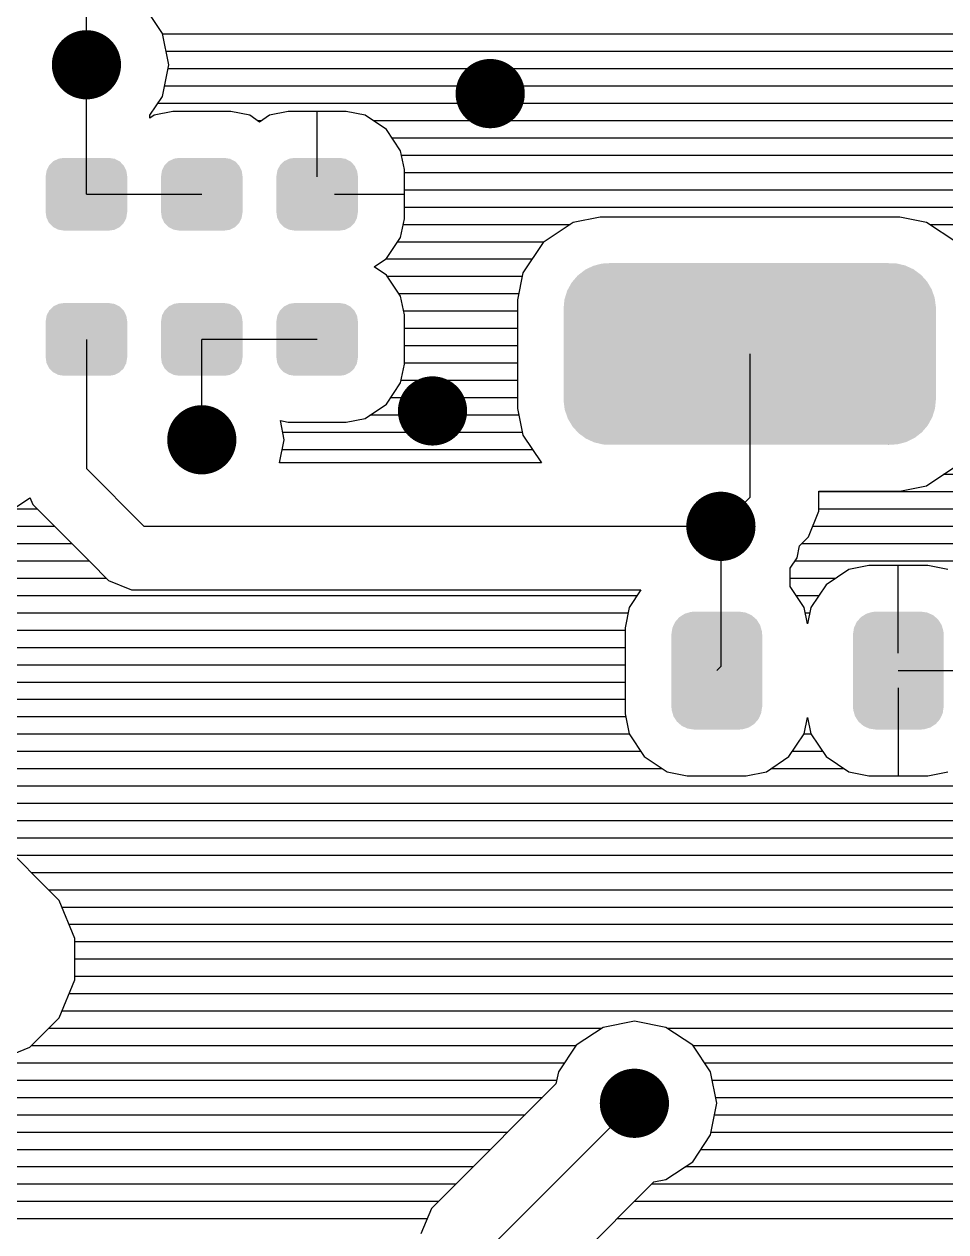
# Model space of a CAD drawing. Extents: x 295 to 953, y 10 to 290.
# Drawn here: x 679.37 to 702.71, y 136.09 to 166.66 of the extents above; entities that cross this region are included whole.
import ezdxf

# ---------------------------------------------------------------- set-up
doc = ezdxf.new("R2010")
doc.units = 0
doc.header["$LTSCALE"] = 5
doc.header["$MEASUREMENT"] = 0
doc.layers.get('0').update_dxf_attribs({"linetype": 'CONTINUOUS', "lineweight": 25})
doc.layers.add('DV-PEI-A6_BOT', color=7, linetype='CONTINUOUS')

msp = doc.modelspace()

# ---------------------------------------------------------------- linework, layer by layer
at = {"const_width": 0.876}
for points in [[(681.389, 165.63, -1), (680.513, 165.63, -1)], [(691.613, 164.9, -1), (690.736, 164.9, -1)], [(690.152, 156.867, -1), (689.276, 156.867, -1)], [(684.31, 156.137, -1), (683.434, 156.137, -1)], [(697.455, 153.946, -1), (696.578, 153.946, -1)], [(695.264, 139.341, -1), (694.388, 139.341, -1)]]:
    msp.add_lwpolyline(points, format="xyb", close=True, dxfattribs=at)
for points in [[(681.67, 163.249), (681.642, 163.253), (680.237, 163.249), (680.246, 163.253)], [(681.642, 163.253), (681.526, 163.273), (680.246, 163.253), (680.375, 163.273)], [(684.591, 163.249), (684.563, 163.253), (683.158, 163.249), (683.167, 163.253)], [(684.563, 163.253), (684.447, 163.273), (683.167, 163.253), (683.296, 163.273)], [(687.512, 163.249), (687.484, 163.253), (686.079, 163.249), (686.088, 163.253)], [(687.484, 163.253), (687.368, 163.273), (686.088, 163.253), (686.217, 163.273)], [(681.963, 162.944), (681.956, 162.958), (679.941, 162.944), (679.943, 162.958)], [(681.956, 162.958), (681.9, 163.075), (679.943, 162.958), (680.004, 163.075)], [(681.9, 163.075), (681.888, 163.088), (680.004, 163.075), (680.01, 163.088)], [(681.888, 163.088), (681.799, 163.18), (680.01, 163.088), (680.106, 163.18)], [(681.799, 163.18), (681.782, 163.19), (680.106, 163.18), (680.115, 163.19)], [(681.782, 163.19), (681.67, 163.249), (680.115, 163.19), (680.237, 163.249)], [(684.884, 162.944), (684.877, 162.958), (682.862, 162.944), (682.864, 162.958)], [(684.877, 162.958), (684.821, 163.075), (682.864, 162.958), (682.925, 163.075)], [(684.821, 163.075), (684.809, 163.088), (682.925, 163.075), (682.931, 163.088)], [(684.809, 163.088), (684.72, 163.18), (682.931, 163.088), (683.027, 163.18)], [(684.72, 163.18), (684.703, 163.19), (683.027, 163.18), (683.036, 163.19)], [(684.703, 163.19), (684.591, 163.249), (683.036, 163.19), (683.158, 163.249)], [(687.805, 162.944), (687.798, 162.958), (685.783, 162.944), (685.785, 162.958)], [(687.798, 162.958), (687.742, 163.075), (685.785, 162.958), (685.846, 163.075)], [(687.742, 163.075), (687.73, 163.088), (685.846, 163.075), (685.852, 163.088)], [(687.73, 163.088), (687.641, 163.18), (685.852, 163.088), (685.948, 163.18)], [(687.641, 163.18), (687.624, 163.19), (685.948, 163.18), (685.957, 163.19)], [(687.624, 163.19), (687.512, 163.249), (685.957, 163.19), (686.079, 163.249)], [(681.985, 161.891), (681.985, 162.814), (679.917, 161.891), (679.917, 162.814)], [(681.982, 162.814), (681.963, 162.944), (679.92, 162.814), (679.941, 162.944)], [(684.906, 161.891), (684.906, 162.814), (682.838, 161.891), (682.838, 162.814)], [(684.903, 162.814), (684.884, 162.944), (682.841, 162.814), (682.862, 162.944)], [(687.827, 161.891), (687.827, 162.814), (685.759, 161.891), (685.759, 162.814)], [(687.824, 162.814), (687.805, 162.944), (685.762, 162.814), (685.783, 162.944)], [(681.961, 161.762), (681.982, 161.891), (679.938, 161.762), (679.92, 161.891)], [(681.959, 161.747), (681.961, 161.762), (679.945, 161.747), (679.938, 161.762)], [(681.898, 161.63), (681.959, 161.747), (680.001, 161.63), (679.945, 161.747)], [(684.882, 161.762), (684.903, 161.891), (682.859, 161.762), (682.841, 161.891)], [(684.88, 161.747), (684.882, 161.762), (682.866, 161.747), (682.859, 161.762)], [(684.819, 161.63), (684.88, 161.747), (682.922, 161.63), (682.866, 161.747)], [(687.803, 161.762), (687.824, 161.891), (685.78, 161.762), (685.762, 161.891)], [(687.801, 161.747), (687.803, 161.762), (685.787, 161.747), (685.78, 161.762)], [(687.74, 161.63), (687.801, 161.747), (685.843, 161.63), (685.787, 161.747)], [(681.892, 161.618), (681.898, 161.63), (680.013, 161.618), (680.001, 161.63)], [(681.796, 161.525), (681.892, 161.618), (680.103, 161.525), (680.013, 161.618)], [(681.787, 161.516), (681.796, 161.525), (680.12, 161.516), (680.103, 161.525)], [(681.665, 161.457), (681.787, 161.516), (680.232, 161.457), (680.12, 161.516)], [(681.656, 161.452), (681.665, 161.457), (680.259, 161.452), (680.232, 161.457)], [(681.526, 161.433), (681.656, 161.452), (680.375, 161.433), (680.259, 161.452)], [(684.813, 161.618), (684.819, 161.63), (682.934, 161.618), (682.922, 161.63)], [(684.717, 161.525), (684.813, 161.618), (683.024, 161.525), (682.934, 161.618)], [(684.708, 161.516), (684.717, 161.525), (683.041, 161.516), (683.024, 161.525)], [(684.586, 161.457), (684.708, 161.516), (683.153, 161.457), (683.041, 161.516)], [(684.577, 161.452), (684.586, 161.457), (683.18, 161.452), (683.153, 161.457)], [(684.447, 161.433), (684.577, 161.452), (683.296, 161.433), (683.18, 161.452)], [(687.734, 161.618), (687.74, 161.63), (685.855, 161.618), (685.843, 161.63)], [(687.638, 161.525), (687.734, 161.618), (685.945, 161.525), (685.855, 161.618)], [(687.629, 161.516), (687.638, 161.525), (685.962, 161.516), (685.945, 161.525)], [(687.507, 161.457), (687.629, 161.516), (686.074, 161.457), (685.962, 161.516)], [(687.498, 161.452), (687.507, 161.457), (686.101, 161.452), (686.074, 161.457)], [(687.368, 161.433), (687.498, 161.452), (686.217, 161.433), (686.101, 161.452)], [(701.896, 160.452), (701.71, 160.537), (693.604, 160.452), (693.776, 160.537)], [(701.71, 160.537), (701.685, 160.549), (693.776, 160.537), (693.819, 160.549)], [(701.685, 160.549), (701.481, 160.597), (693.819, 160.549), (694, 160.597)], [(701.481, 160.597), (701.46, 160.602), (694, 160.597), (694.083, 160.602)], [(701.46, 160.602), (701.228, 160.609), (694.083, 160.602), (694.199, 160.609)], [(694.265, 160.609), (694.231, 160.611), (694.199, 160.609), (694.231, 160.611)], [(702.237, 160.143), (702.103, 160.292), (693.26, 160.143), (693.387, 160.292)], [(702.103, 160.292), (702.082, 160.314), (693.387, 160.292), (693.416, 160.314)], [(702.082, 160.314), (701.919, 160.434), (693.416, 160.314), (693.569, 160.434)], [(701.919, 160.434), (701.896, 160.452), (693.569, 160.434), (693.604, 160.452)], [(702.431, 159.724), (702.366, 159.912), (693.066, 159.724), (693.124, 159.912)], [(702.366, 159.912), (702.355, 159.943), (693.124, 159.912), (693.141, 159.943)], [(702.355, 159.943), (702.254, 160.115), (693.141, 159.943), (693.236, 160.115)], [(702.254, 160.115), (702.237, 160.143), (693.236, 160.115), (693.26, 160.143)], [(681.642, 159.579), (681.526, 159.598), (680.246, 159.579), (680.375, 159.598)], [(684.563, 159.579), (684.447, 159.598), (683.167, 159.579), (683.296, 159.598)], [(687.484, 159.579), (687.368, 159.598), (686.088, 159.579), (686.217, 159.598)], [(702.461, 159.494), (702.435, 159.691), (693.036, 159.494), (693.055, 159.691)], [(702.435, 159.691), (702.431, 159.724), (693.055, 159.691), (693.066, 159.724)], [(681.963, 159.269), (681.956, 159.284), (679.941, 159.269), (679.943, 159.284)], [(681.956, 159.284), (681.9, 159.401), (679.943, 159.284), (680.004, 159.401)], [(681.9, 159.401), (681.888, 159.413), (680.004, 159.401), (680.01, 159.413)], [(681.888, 159.413), (681.799, 159.506), (680.01, 159.413), (680.106, 159.506)], [(681.799, 159.506), (681.782, 159.515), (680.106, 159.506), (680.115, 159.515)], [(681.782, 159.515), (681.67, 159.574), (680.115, 159.515), (680.237, 159.574)], [(681.67, 159.574), (681.642, 159.579), (680.237, 159.574), (680.246, 159.579)], [(684.884, 159.269), (684.877, 159.284), (682.862, 159.269), (682.864, 159.284)], [(684.877, 159.284), (684.821, 159.401), (682.864, 159.284), (682.925, 159.401)], [(684.821, 159.401), (684.809, 159.413), (682.925, 159.401), (682.931, 159.413)], [(684.809, 159.413), (684.72, 159.506), (682.931, 159.413), (683.027, 159.506)], [(684.72, 159.506), (684.703, 159.515), (683.027, 159.506), (683.036, 159.515)], [(684.703, 159.515), (684.591, 159.574), (683.036, 159.515), (683.158, 159.574)], [(684.591, 159.574), (684.563, 159.579), (683.158, 159.574), (683.167, 159.579)], [(687.805, 159.269), (687.798, 159.284), (685.783, 159.269), (685.785, 159.284)], [(687.798, 159.284), (687.742, 159.401), (685.785, 159.284), (685.846, 159.401)], [(687.742, 159.401), (687.73, 159.413), (685.846, 159.401), (685.852, 159.413)], [(687.73, 159.413), (687.641, 159.506), (685.852, 159.413), (685.948, 159.506)], [(687.641, 159.506), (687.624, 159.515), (685.948, 159.506), (685.957, 159.515)], [(687.624, 159.515), (687.512, 159.574), (685.957, 159.515), (686.079, 159.574)], [(687.512, 159.574), (687.484, 159.579), (686.079, 159.574), (686.088, 159.579)], [(702.461, 159.461), (702.461, 159.494), (693.032, 159.461), (693.036, 159.494)], [(702.461, 159.458), (702.461, 159.461), (693.032, 159.458), (693.032, 159.461)], [(702.461, 157.162), (702.461, 159.458), (693.032, 157.162), (693.032, 159.458)], [(681.985, 158.217), (681.985, 159.14), (679.917, 158.217), (679.917, 159.14)], [(681.982, 159.14), (681.963, 159.269), (679.92, 159.14), (679.941, 159.269)], [(684.906, 158.217), (684.906, 159.14), (682.838, 158.217), (682.838, 159.14)], [(684.903, 159.14), (684.884, 159.269), (682.841, 159.14), (682.862, 159.269)], [(687.827, 158.217), (687.827, 159.14), (685.759, 158.217), (685.759, 159.14)], [(687.824, 159.14), (687.805, 159.269), (685.762, 159.14), (685.783, 159.269)], [(681.961, 158.087), (681.982, 158.217), (679.938, 158.087), (679.92, 158.217)], [(681.959, 158.072), (681.961, 158.087), (679.945, 158.072), (679.938, 158.087)], [(681.898, 157.955), (681.959, 158.072), (680.001, 157.955), (679.945, 158.072)], [(684.882, 158.087), (684.903, 158.217), (682.859, 158.087), (682.841, 158.217)], [(684.88, 158.072), (684.882, 158.087), (682.866, 158.072), (682.859, 158.087)], [(684.819, 157.955), (684.88, 158.072), (682.922, 157.955), (682.866, 158.072)], [(687.803, 158.087), (687.824, 158.217), (685.78, 158.087), (685.762, 158.217)], [(687.801, 158.072), (687.803, 158.087), (685.787, 158.072), (685.78, 158.087)], [(687.74, 157.955), (687.801, 158.072), (685.843, 157.955), (685.787, 158.072)], [(681.892, 157.943), (681.898, 157.955), (680.013, 157.943), (680.001, 157.955)], [(681.796, 157.85), (681.892, 157.943), (680.103, 157.85), (680.013, 157.943)], [(681.787, 157.841), (681.796, 157.85), (680.12, 157.841), (680.103, 157.85)], [(681.665, 157.782), (681.787, 157.841), (680.232, 157.782), (680.12, 157.841)], [(681.656, 157.777), (681.665, 157.782), (680.259, 157.777), (680.232, 157.782)], [(681.526, 157.758), (681.656, 157.777), (680.375, 157.758), (680.259, 157.777)], [(684.813, 157.943), (684.819, 157.955), (682.934, 157.943), (682.922, 157.955)], [(684.717, 157.85), (684.813, 157.943), (683.024, 157.85), (682.934, 157.943)], [(684.708, 157.841), (684.717, 157.85), (683.041, 157.841), (683.024, 157.85)], [(684.586, 157.782), (684.708, 157.841), (683.153, 157.782), (683.041, 157.841)], [(684.577, 157.777), (684.586, 157.782), (683.18, 157.777), (683.153, 157.782)], [(684.447, 157.758), (684.577, 157.777), (683.296, 157.758), (683.18, 157.777)], [(687.734, 157.943), (687.74, 157.955), (685.855, 157.943), (685.843, 157.955)], [(687.638, 157.85), (687.734, 157.943), (685.945, 157.85), (685.855, 157.943)], [(687.629, 157.841), (687.638, 157.85), (685.962, 157.841), (685.945, 157.85)], [(687.507, 157.782), (687.629, 157.841), (686.074, 157.782), (685.962, 157.841)], [(687.498, 157.777), (687.507, 157.782), (686.101, 157.777), (686.074, 157.782)], [(687.368, 157.758), (687.498, 157.777), (686.217, 157.758), (686.101, 157.777)], [(702.461, 157.159), (702.461, 157.162), (693.032, 157.159), (693.032, 157.162)], [(702.458, 157.125), (702.461, 157.159), (693.033, 157.125), (693.032, 157.159)], [(702.438, 156.929), (702.458, 157.125), (693.058, 156.929), (693.033, 157.125)], [(702.428, 156.896), (702.438, 156.929), (693.063, 156.896), (693.058, 156.929)], [(702.369, 156.708), (702.428, 156.896), (693.128, 156.708), (693.063, 156.896)], [(702.352, 156.677), (702.369, 156.708), (693.138, 156.677), (693.128, 156.708)], [(702.257, 156.505), (702.352, 156.677), (693.24, 156.505), (693.138, 156.677)], [(702.234, 156.477), (702.257, 156.505), (693.256, 156.477), (693.24, 156.505)], [(702.107, 156.328), (702.234, 156.477), (693.39, 156.328), (693.256, 156.477)], [(702.077, 156.305), (702.107, 156.328), (693.411, 156.305), (693.39, 156.328)], [(701.924, 156.186), (702.077, 156.305), (693.574, 156.186), (693.411, 156.305)], [(701.889, 156.168), (701.924, 156.186), (693.598, 156.168), (693.574, 156.186)], [(701.717, 156.082), (701.889, 156.168), (693.783, 156.082), (693.598, 156.168)], [(701.674, 156.071), (701.717, 156.082), (693.808, 156.071), (693.783, 156.082)], [(701.493, 156.023), (701.674, 156.071), (694.013, 156.023), (693.808, 156.071)], [(701.411, 156.018), (701.493, 156.023), (694.033, 156.018), (694.013, 156.023)], [(701.294, 156.011), (701.411, 156.018), (694.265, 156.011), (694.033, 156.018)], [(701.262, 156.009), (701.294, 156.011), (701.262, 156.009), (701.228, 156.011)], [(697.92, 151.587), (697.85, 151.648), (695.911, 151.587), (695.965, 151.648)], [(697.85, 151.648), (697.797, 151.694), (695.965, 151.648), (696.038, 151.694)], [(697.797, 151.694), (697.708, 151.735), (696.038, 151.694), (696.103, 151.735)], [(697.708, 151.735), (697.648, 151.763), (696.103, 151.735), (696.199, 151.763)], [(697.648, 151.763), (697.531, 151.78), (696.199, 151.763), (696.26, 151.78)], [(697.531, 151.78), (697.495, 151.786), (696.26, 151.78), (696.336, 151.786)], [(697.487, 151.787), (697.487, 151.79), (696.336, 151.787), (696.336, 151.79)], [(697.495, 151.786), (697.487, 151.787), (696.336, 151.786), (696.336, 151.787)], [(702.518, 151.587), (702.448, 151.648), (700.509, 151.587), (700.562, 151.648)], [(702.448, 151.648), (702.395, 151.694), (700.562, 151.648), (700.636, 151.694)], [(702.395, 151.694), (702.306, 151.735), (700.636, 151.694), (700.701, 151.735)], [(702.306, 151.735), (702.246, 151.763), (700.701, 151.735), (700.797, 151.763)], [(702.246, 151.763), (702.128, 151.78), (700.797, 151.763), (700.858, 151.78)], [(702.128, 151.78), (702.092, 151.786), (700.858, 151.78), (700.933, 151.786)], [(702.084, 151.787), (702.084, 151.79), (700.933, 151.787), (700.933, 151.79)], [(702.092, 151.786), (702.084, 151.787), (700.933, 151.786), (700.933, 151.787)], [(698.054, 151.292), (698.029, 151.377), (695.775, 151.292), (695.788, 151.377)], [(698.029, 151.377), (698.008, 151.449), (695.788, 151.377), (695.821, 151.449)], [(698.008, 151.449), (697.96, 151.525), (695.821, 151.449), (695.857, 151.525)], [(697.96, 151.525), (697.92, 151.587), (695.857, 151.525), (695.911, 151.587)], [(702.651, 151.292), (702.627, 151.377), (700.373, 151.292), (700.385, 151.377)], [(702.627, 151.377), (702.606, 151.449), (700.385, 151.377), (700.419, 151.449)], [(702.606, 151.449), (702.557, 151.525), (700.419, 151.449), (700.454, 151.525)], [(702.557, 151.525), (702.518, 151.587), (700.454, 151.525), (700.509, 151.587)], [(698.062, 149.375), (698.062, 151.215), (695.76, 149.375), (695.76, 151.215)], [(698.059, 151.215), (698.054, 151.292), (695.763, 151.215), (695.775, 151.292)], [(702.66, 149.375), (702.66, 151.215), (700.358, 149.375), (700.358, 151.215)], [(702.657, 151.215), (702.651, 151.292), (700.361, 151.215), (700.373, 151.292)], [(698.048, 149.298), (698.059, 149.375), (695.769, 149.298), (695.763, 149.375)], [(698.035, 149.213), (698.048, 149.298), (695.793, 149.213), (695.769, 149.298)], [(698.002, 149.14), (698.035, 149.213), (695.814, 149.14), (695.793, 149.213)], [(702.645, 149.298), (702.657, 149.375), (700.367, 149.298), (700.361, 149.375)], [(702.633, 149.213), (702.645, 149.298), (700.391, 149.213), (700.367, 149.298)], [(702.599, 149.14), (702.633, 149.213), (700.412, 149.14), (700.391, 149.213)], [(697.966, 149.064), (698.002, 149.14), (695.863, 149.064), (695.814, 149.14)], [(697.912, 149.003), (697.966, 149.064), (695.902, 149.003), (695.863, 149.064)], [(697.859, 148.941), (697.912, 149.003), (695.972, 148.941), (695.902, 149.003)], [(697.786, 148.895), (697.859, 148.941), (696.026, 148.895), (695.972, 148.941)], [(697.721, 148.853), (697.786, 148.895), (696.115, 148.853), (696.026, 148.895)], [(702.564, 149.064), (702.599, 149.14), (700.461, 149.064), (700.412, 149.14)], [(702.51, 149.003), (702.564, 149.064), (700.5, 149.003), (700.461, 149.064)], [(702.456, 148.941), (702.51, 149.003), (700.57, 148.941), (700.5, 149.003)], [(702.383, 148.895), (702.456, 148.941), (700.623, 148.895), (700.57, 148.941)], [(702.318, 148.853), (702.383, 148.895), (700.713, 148.853), (700.623, 148.895)], [(697.627, 148.826), (697.721, 148.853), (696.174, 148.826), (696.115, 148.853)], [(697.563, 148.808), (697.627, 148.826), (696.297, 148.808), (696.174, 148.826)], [(697.487, 148.802), (697.563, 148.808), (696.334, 148.802), (696.297, 148.808)], [(697.487, 148.802), (697.487, 148.802), (696.336, 148.802), (696.334, 148.802)], [(697.487, 148.799), (697.487, 148.802), (696.336, 148.799), (696.336, 148.802)], [(702.224, 148.826), (702.318, 148.853), (700.772, 148.826), (700.713, 148.853)], [(702.161, 148.808), (702.224, 148.826), (700.895, 148.808), (700.772, 148.826)], [(702.084, 148.802), (702.161, 148.808), (700.932, 148.802), (700.895, 148.808)], [(702.084, 148.802), (702.084, 148.802), (700.933, 148.802), (700.932, 148.802)], [(702.084, 148.799), (702.084, 148.802), (700.933, 148.799), (700.933, 148.802)]]:
    msp.add_solid(points)
at = {"layer": 'DV-PEI-A6_BOT'}
for p, q in [((680.951, 165.63), (680.951, 171.823)), ((682.879, 166.425), (682.557, 166.904)), ((683.037, 165.63), (682.879, 166.425)), ((718.889, 166.401), (682.885, 166.401)), ((718.451, 165.963), (682.972, 165.963)), ((680.951, 162.353), (680.951, 165.63)), ((682.879, 164.83), (683.037, 165.63)), ((718.176, 165.525), (683.019, 165.525)), ((718.048, 165.087), (682.931, 165.087)), ((682.557, 164.351), (682.879, 164.83)), ((718.048, 164.649), (682.762, 164.649)), ((682.663, 164.351), (682.557, 164.28)), ((682.557, 164.28), (682.557, 164.351)), ((683.142, 164.444), (682.663, 164.351)), ((684.608, 164.444), (683.142, 164.444)), ((685.087, 164.351), (684.608, 164.444)), ((685.332, 164.181), (685.087, 164.351)), ((685.379, 164.21), (685.292, 164.21)), ((685.584, 164.351), (685.332, 164.181)), ((686.063, 164.444), (685.584, 164.351)), ((687.529, 164.444), (686.063, 164.444)), ((686.793, 162.791), (686.793, 164.444)), ((688.008, 164.351), (687.529, 164.444)), ((688.546, 163.988), (688.008, 164.351)), ((718.048, 164.21), (688.213, 164.21)), ((688.902, 163.451), (688.546, 163.988)), ((717.761, 163.772), (688.692, 163.772)), ((689.001, 162.978), (688.902, 163.451)), ((717.528, 163.334), (688.925, 163.334)), ((689.001, 161.733), (689.001, 162.978)), ((717.452, 162.896), (689.001, 162.896)), ((680.951, 162.353), (683.872, 162.353)), ((687.231, 162.353), (689.001, 162.353)), ((717.452, 162.458), (689.001, 162.458)), ((688.902, 161.26), (689.001, 161.733)), ((717.452, 162.02), (689.001, 162.02)), ((693.955, 161.774), (693.278, 161.64)), ((701.544, 161.774), (693.955, 161.774)), ((702.222, 161.64), (701.544, 161.774)), ((693.196, 161.581), (688.972, 161.581)), ((693.278, 161.64), (692.512, 161.132)), ((702.987, 161.132), (702.222, 161.64)), ((704.88, 161.581), (702.303, 161.581)), ((688.546, 160.723), (688.902, 161.26)), ((692.536, 161.143), (688.826, 161.143)), ((692.512, 161.132), (691.998, 160.361)), ((688.236, 160.518), (688.546, 160.723)), ((688.546, 160.308), (688.236, 160.518)), ((692.232, 160.705), (688.522, 160.705)), ((688.902, 159.77), (688.546, 160.308)), ((691.981, 160.267), (688.575, 160.267)), ((691.998, 160.361), (691.864, 159.683)), ((691.893, 159.829), (688.867, 159.829)), ((689.001, 159.297), (688.902, 159.77)), ((691.864, 159.683), (691.864, 156.931)), ((691.864, 159.391), (688.978, 159.391)), ((689.001, 158.053), (689.001, 159.297)), ((680.951, 158.678), (680.951, 155.406)), ((686.793, 158.678), (683.872, 158.678)), ((683.872, 156.137), (683.872, 158.678)), ((691.864, 158.953), (689.001, 158.953)), ((691.864, 158.514), (689.001, 158.514)), ((691.864, 158.076), (689.001, 158.076)), ((697.747, 158.31), (697.747, 154.676)), ((688.902, 157.58), (689.001, 158.053)), ((688.546, 157.042), (688.902, 157.58)), ((691.864, 157.638), (688.919, 157.638)), ((691.864, 157.2), (688.651, 157.2)), ((688.008, 156.68), (688.546, 157.042)), ((691.864, 156.931), (691.998, 156.254)), ((685.958, 156.137), (685.864, 156.627)), ((685.864, 156.627), (686.063, 156.587)), ((686.063, 156.587), (687.529, 156.587)), ((687.529, 156.587), (688.008, 156.68)), ((691.899, 156.762), (688.131, 156.762)), ((691.986, 156.324), (685.922, 156.324)), ((691.998, 156.254), (692.471, 155.553)), ((685.841, 155.553), (685.958, 156.137)), ((692.244, 155.886), (685.911, 155.886)), ((680.951, 155.406), (682.411, 153.946)), ((692.471, 155.553), (685.841, 155.553)), ((702.222, 154.974), (702.987, 155.488)), ((704.541, 155.255), (702.642, 155.255)), ((699.499, 154.326), (699.499, 154.84)), ((699.499, 154.84), (701.544, 154.84)), ((706.948, 154.816), (699.499, 154.816)), ((701.544, 154.84), (702.222, 154.974)), ((678.83, 154.209), (679.508, 154.659)), ((679.508, 154.659), (679.52, 154.676)), ((679.52, 154.676), (679.59, 154.495)), ((679.59, 154.495), (681.05, 153.035)), ((697.747, 154.676), (697.016, 153.946)), ((679.707, 154.378), (679.087, 154.378)), ((699.236, 153.683), (699.499, 154.326)), ((706.948, 154.378), (699.499, 154.378)), ((680.145, 153.94), (672.924, 153.94)), ((697.016, 153.946), (682.411, 153.946)), ((697.016, 153.946), (697.016, 150.4)), ((706.948, 153.94), (699.342, 153.94)), ((680.583, 153.502), (672.24, 153.502)), ((699.009, 153.449), (699.236, 153.683)), ((706.948, 153.502), (699.061, 153.502)), ((698.944, 153.146), (699.009, 153.449)), ((681.021, 153.064), (603.03, 153.064)), ((681.05, 153.035), (681.506, 152.579)), ((698.769, 152.889), (698.944, 153.146)), ((698.769, 152.421), (698.769, 152.889)), ((706.948, 153.064), (698.892, 153.064)), ((700.761, 152.953), (700.253, 152.854)), ((702.257, 152.953), (700.761, 152.953)), ((701.509, 150.733), (701.509, 152.953)), ((702.765, 152.854), (702.257, 152.953)), ((681.459, 152.626), (671.96, 152.626)), ((681.506, 152.579), (682.096, 152.339)), ((699.92, 152.626), (698.769, 152.626)), ((700.253, 152.854), (699.68, 152.468)), ((682.096, 152.339), (694.989, 152.339)), ((694.989, 152.339), (694.691, 151.89)), ((699.125, 151.89), (698.769, 152.421)), ((699.68, 152.468), (699.295, 151.89)), ((694.89, 152.188), (672.55, 152.188)), ((699.493, 152.188), (698.927, 152.188)), ((680.262, 144.476), (672.959, 151.779)), ((694.668, 151.749), (672.988, 151.749)), ((694.691, 151.89), (694.592, 151.381)), ((699.207, 151.475), (699.125, 151.89)), ((699.266, 151.749), (699.155, 151.749)), ((699.295, 151.89), (699.207, 151.475)), ((694.592, 151.381), (694.592, 149.202)), ((694.592, 151.311), (673.426, 151.311)), ((694.592, 150.873), (673.865, 150.873)), ((694.592, 150.435), (674.303, 150.435)), ((697.016, 150.4), (696.911, 150.295)), ((701.509, 150.295), (704.319, 150.295)), ((701.947, 150.295), (703.828, 150.295)), ((694.592, 149.997), (674.741, 149.997)), ((701.509, 149.857), (701.509, 147.631)), ((694.592, 149.559), (675.179, 149.559)), ((694.592, 149.202), (694.691, 148.694)), ((694.61, 149.121), (675.617, 149.121)), ((699.125, 148.694), (699.207, 149.109)), ((699.207, 149.109), (699.295, 148.694)), ((694.697, 148.682), (676.055, 148.682)), ((694.691, 148.694), (695.077, 148.116)), ((698.74, 148.116), (699.125, 148.694)), ((699.295, 148.682), (699.125, 148.682)), ((699.295, 148.694), (699.68, 148.116)), ((694.989, 148.244), (676.493, 148.244)), ((695.077, 148.116), (695.655, 147.73)), ((698.167, 147.73), (698.74, 148.116)), ((699.593, 148.244), (698.827, 148.244)), ((699.68, 148.116), (700.253, 147.73)), ((695.538, 147.806), (676.932, 147.806)), ((695.655, 147.73), (696.163, 147.631)), ((697.659, 147.631), (698.167, 147.73)), ((700.136, 147.806), (698.284, 147.806)), ((700.253, 147.73), (700.761, 147.631)), ((702.257, 147.631), (702.765, 147.73)), ((706.498, 147.368), (677.37, 147.368)), ((696.163, 147.631), (697.659, 147.631)), ((700.761, 147.631), (702.257, 147.631)), ((706.533, 146.93), (677.808, 146.93)), ((706.685, 146.492), (678.246, 146.492)), ((706.948, 146.053), (678.684, 146.053)), ((706.948, 145.615), (679.122, 145.615)), ((706.486, 145.177), (679.561, 145.177)), ((705.826, 144.739), (679.999, 144.739)), ((680.659, 143.512), (680.262, 144.476)), ((705.481, 144.301), (680.332, 144.301)), ((705.213, 143.863), (680.513, 143.863)), ((680.659, 142.466), (680.659, 143.512)), ((705.125, 143.425), (680.659, 143.425)), ((705.084, 142.986), (680.659, 142.986)), ((680.262, 141.503), (680.659, 142.466)), ((705.084, 142.548), (680.659, 142.548)), ((705.084, 142.11), (680.513, 142.11)), ((705.084, 141.672), (680.332, 141.672)), ((679.52, 140.761), (680.262, 141.503)), ((694.031, 141.263), (693.353, 140.813)), ((694.826, 141.421), (694.031, 141.263)), ((695.626, 141.263), (694.826, 141.421)), ((696.304, 140.813), (695.626, 141.263)), ((693.99, 141.234), (679.999, 141.234)), ((705.084, 141.234), (695.667, 141.234)), ((678.556, 140.363), (679.52, 140.761)), ((693.348, 140.796), (679.561, 140.796)), ((693.353, 140.813), (692.904, 140.136)), ((696.754, 140.136), (696.304, 140.813)), ((705.084, 140.796), (696.31, 140.796)), ((693.05, 140.358), (642.394, 140.358)), ((705.108, 140.358), (696.607, 140.358)), ((692.904, 140.136), (692.839, 139.832)), ((696.911, 139.341), (696.754, 140.136)), ((692.863, 139.919), (642.394, 139.919)), ((692.839, 139.832), (690.187, 137.174)), ((705.195, 139.919), (696.794, 139.919)), ((692.495, 139.481), (642.394, 139.481)), ((705.435, 139.481), (696.882, 139.481)), ((691.174, 135.69), (694.826, 139.341)), ((696.754, 138.541), (696.911, 139.341)), ((692.057, 139.043), (642.394, 139.043)), ((705.727, 139.043), (696.853, 139.043)), ((691.618, 138.605), (642.394, 138.605)), ((696.304, 137.863), (696.754, 138.541)), ((706.369, 138.605), (696.765, 138.605)), ((691.18, 138.167), (642.394, 138.167)), ((767.266, 138.167), (696.508, 138.167)), ((690.742, 137.729), (642.394, 137.729)), ((695.626, 137.413), (696.304, 137.863)), ((766.834, 137.729), (696.105, 137.729)), ((690.304, 137.29), (642.394, 137.29)), ((692.927, 134.959), (695.322, 137.349)), ((766.542, 137.29), (695.264, 137.29)), ((695.322, 137.349), (695.626, 137.413)), ((690.187, 137.174), (689.691, 136.677)), ((689.866, 136.852), (642.394, 136.852)), ((689.691, 136.677), (689.422, 136.034)), ((766.443, 136.852), (694.826, 136.852)), ((689.585, 136.414), (642.394, 136.414)), ((766.396, 136.414), (694.388, 136.414))]:
    msp.add_line(p, q, dxfattribs=at)

doc.saveas('drawing.dxf')
